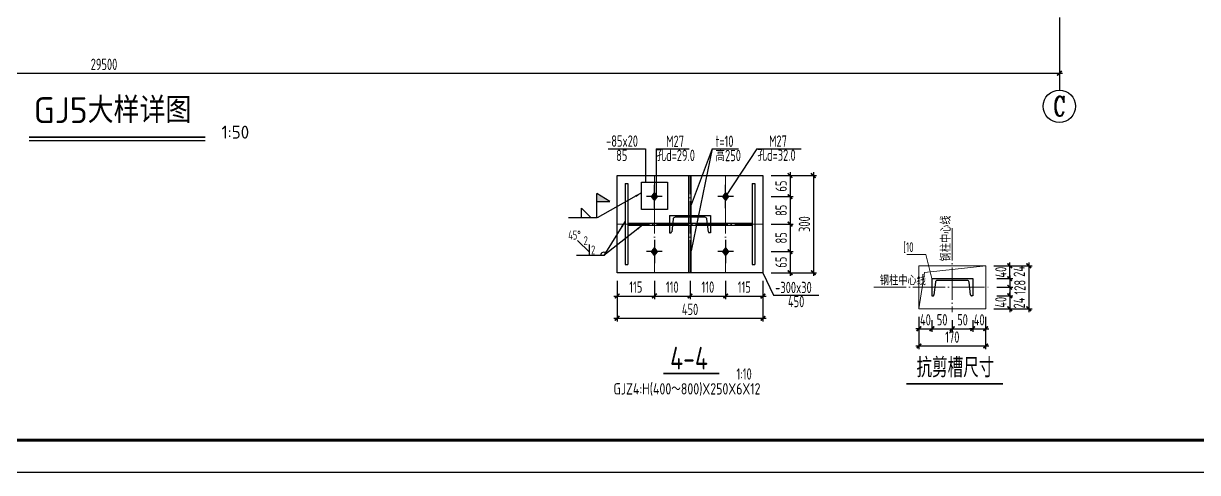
# Model space of a CAD drawing. Extents: x -3102990 to -851544, y -5293060 to -2540151.
# Drawn here: x -1004372 to -968121, y -2672902 to -2659040 of the extents above; entities that cross this region are included whole.
import ezdxf
from ezdxf.enums import TextEntityAlignment as Align

# ---------------------------------------------------------------- set-up
doc = ezdxf.new("R2010")
doc.units = 0
doc.header["$LTSCALE"] = 1000
doc.header["$PDMODE"] = 1
doc.linetypes.add('4', pattern=[5, 1.5, -1, 1.5, -1])
doc.linetypes.add('DOTE', pattern=[2.42, 2, -0.2, 0.02, -0.2])
doc.layers.get('0').update_dxf_attribs({"linetype": 'CONTINUOUS'})
doc.layers.get('Defpoints').update_dxf_attribs({"linetype": 'CONTINUOUS'})
for name, color, linetype in [('10', 7, 'CONTINUOUS'), ('AXIS', 253, 'DOTE'), ('COLU', 7, 'CONTINUOUS'), ('DIM', 3, 'CONTINUOUS'), ('NUM', 7, 'CONTINUOUS'), ('PUB_TITLE', 4, 'CONTINUOUS'), ('TEXT', 7, 'CONTINUOUS'), ('WELD', 7, 'CONTINUOUS'), ('钢板标注', 253, 'CONTINUOUS')]:
    doc.layers.add(name, color=color, linetype=linetype)
doc.layers.add('yichutu', color=7, linetype='CONTINUOUS', true_color=0xffffff, plot=False)
doc.styles.add('TSSD_Axis', font='Complex.shx', dxfattribs={"width": 0.7, "bigfont": 'hztxt.shx'})
doc.styles.add('TSSD_Dimension', font='tssdeng.shx', dxfattribs={"width": 0.7, "bigfont": 'Hztxt.shx'})
doc.styles.add('TSSD_Label', font='tssdeng.shx', dxfattribs={"width": 0.75, "bigfont": 'hztxt.shx'})
doc.styles.add('TSSD_Norm', font='Tssdeng.shx', dxfattribs={"width": 0.75, "bigfont": 'hztxt.shx'})
doc.styles.add('TSSD_Rein', font='Tssdeng.shx', dxfattribs={"width": 0.75, "bigfont": 'hztxt.shx'})
doc.dimstyles.new('TSSD_10_100', dxfattribs={"dimtxt": 350, "dimasz": 100, "dimexe": 100, "dimexo": 250, "dimgap": 100, "dimtad": 1, "dimdec": 0, "dimlfac": 0.1, "dimzin": 0, "dimdsep": 46, "dimtxsty": 'TSSD_Dimension', "dimblk": 'ARCHTICK', "dimcen": 0, "dimdle": 100, "dimclrt": 7, "dimadec": 0, "dimazin": 0, "dimtfac": 1, "dimtdec": 0, "dimtix": 1, "dimtmove": 2, "dimatfit": 3, "dimldrblk": 'ARCHTICK', "dimfxl": 1, "dimtolj": 1, "dimtzin": 0, "dimarcsym": 0})
doc.dimstyles.new('TSSD_50_100', dxfattribs={"dimtxt": 350, "dimasz": 100, "dimexe": 100, "dimexo": 250, "dimgap": 100, "dimtad": 1, "dimdec": 0, "dimlfac": 0.5, "dimzin": 0, "dimdsep": 46, "dimtxsty": 'TSSD_Dimension', "dimblk": 'ARCHTICK', "dimcen": 0, "dimdle": 100, "dimclrt": 7, "dimadec": 0, "dimazin": 0, "dimtfac": 1, "dimtdec": 0, "dimtix": 1, "dimtmove": 2, "dimatfit": 3, "dimfxl": 1, "dimtolj": 1, "dimtzin": 0, "dimarcsym": 0})
doc.dimstyles.new('TSSD_LEADER_STYLE_200.0', dxfattribs={"dimtxt": 700, "dimasz": 200, "dimexe": 200, "dimexo": 500, "dimgap": 0.09, "dimtad": 0, "dimtih": 1, "dimtoh": 1, "dimdec": 4, "dimzin": 0, "dimdsep": 46, "dimtxsty": 'Standard', "dimcen": 0.09, "dimdle": 200, "dimclrt": 7, "dimadec": 0, "dimazin": 0, "dimtfac": 1, "dimtdec": 4, "dimtofl": 0, "dimtmove": 0, "dimatfit": 3, "dimfxl": 1, "dimtolj": 1, "dimtzin": 0, "dimarcsym": 0})

# ---------------------------------------------------------------- blocks, each defined once
blk = doc.blocks.new('_ArchTick')
at = {"color": 0, "const_width": 0.5}
blk.add_lwpolyline([(-0.71, -0.71), (0.71, 0.71)], dxfattribs=at)
blk = doc.blocks.new('*D776')
at = {"layer": 'Defpoints', "color": 0, "ltscale": 1.5}
for p in [(-1031386, -2658606), (-972386, -2658606), (-972386, -2660576)]:
    blk.add_point(p, dxfattribs=at)
at = {"layer": 'DIM', "color": 0, "lineweight": -2, "ltscale": 1.5}
for p, q in [((-1031386, -2658856), (-1031386, -2660676)), ((-972386, -2658856), (-972386, -2660676)), ((-1031486, -2660576), (-972286, -2660576))]:
    blk.add_line(p, q, dxfattribs=at)
at = {"layer": 'DIM', "color": 0, "lineweight": -2, "ltscale": 1.5, "xscale": 100, "yscale": 100, "zscale": 100, "rotation": 180}
blk.add_blockref('_ArchTick', (-1031386, -2660576), dxfattribs=at)
at = {"layer": 'DIM', "color": 0, "lineweight": -2, "ltscale": 1.5, "xscale": 100, "yscale": 100, "zscale": 100}
blk.add_blockref('_ArchTick', (-972386, -2660576), dxfattribs=at)
at = {"layer": 'DIM', "color": 7, "ltscale": 1.5, "insert": (-1001886, -2660301), "char_height": 350, "attachment_point": 5, "style": 'TSSD_Dimension'}
blk.add_mtext('\\A1;29500', dxfattribs=at)
blk = doc.blocks.new('ts_axno')
at = {"color": 0, "linetype": 'ByBlock', "lineweight": -2}
blk.add_circle((0, 0), 0.5, dxfattribs=at)
at = {"color": 0, "linetype": 'ByBlock', "lineweight": -2, "style": 'TSSD_Axis', "width": 0.7}
blk.add_attdef('A', text='', height=0.6, dxfattribs=at).set_placement((0, 0), align=Align.MIDDLE_CENTER)
blk = doc.blocks.new('A$C5C7C78FF')
at = {"layer": '10', "color": 0}
blk.add_solid([(27, -141, -192), (-73, -11, -192), (127, -11, -192), (27, 119, -192)], dxfattribs=at)
at = {"layer": 'AXIS', "color": 0, "linetype": 'ByBlock'}
for p, q in [((27, -311, -192), (27, 289, -192)), ((227, -11, -192), (-173, -11, -192))]:
    blk.add_line(p, q, dxfattribs=at)
blk = doc.blocks.new('*D854')
at = {"layer": 'Defpoints', "color": 0}
for p in [(-986041, -2666734, -48), (-984891, -2666734, -48), (-984891, -2667453)]:
    blk.add_point(p, dxfattribs=at)
at = {"layer": 'DIM', "color": 0, "lineweight": -2}
for p, q in [((-986041, -2666984), (-986041, -2667553)), ((-984891, -2666984), (-984891, -2667553)), ((-986141, -2667453), (-984791, -2667453))]:
    blk.add_line(p, q, dxfattribs=at)
at = {"layer": 'DIM', "color": 0, "lineweight": -2, "xscale": 100, "yscale": 100, "zscale": 100, "rotation": 180}
blk.add_blockref('_ArchTick', (-986041, -2667453), dxfattribs=at)
at = {"layer": 'DIM', "color": 0, "lineweight": -2, "xscale": 100, "yscale": 100, "zscale": 100}
blk.add_blockref('_ArchTick', (-984891, -2667453), dxfattribs=at)
at = {"layer": 'DIM', "color": 7, "insert": (-985466, -2667178), "char_height": 350, "attachment_point": 5, "style": 'TSSD_Dimension'}
blk.add_mtext('\\A1;115', dxfattribs=at)
blk = doc.blocks.new('*D855')
at = {"layer": 'Defpoints', "color": 0}
for p in [(-984891, -2666734, -48), (-983791, -2666734, -48), (-983791, -2667453)]:
    blk.add_point(p, dxfattribs=at)
at = {"layer": 'DIM', "color": 0, "lineweight": -2}
for p, q in [((-984891, -2666984), (-984891, -2667553)), ((-983791, -2666984), (-983791, -2667553)), ((-984991, -2667453), (-983691, -2667453))]:
    blk.add_line(p, q, dxfattribs=at)
at = {"layer": 'DIM', "color": 0, "lineweight": -2, "xscale": 100, "yscale": 100, "zscale": 100, "rotation": 180}
blk.add_blockref('_ArchTick', (-984891, -2667453), dxfattribs=at)
at = {"layer": 'DIM', "color": 0, "lineweight": -2, "xscale": 100, "yscale": 100, "zscale": 100}
blk.add_blockref('_ArchTick', (-983791, -2667453), dxfattribs=at)
at = {"layer": 'DIM', "color": 7, "insert": (-984341, -2667178), "char_height": 350, "attachment_point": 5, "style": 'TSSD_Dimension'}
blk.add_mtext('\\A1;110', dxfattribs=at)
blk = doc.blocks.new('*D856')
at = {"layer": 'Defpoints', "color": 0}
for p in [(-983791, -2666734, -48), (-982691, -2666734, -48), (-982691, -2667453)]:
    blk.add_point(p, dxfattribs=at)
at = {"layer": 'DIM', "color": 0, "lineweight": -2}
for p, q in [((-983791, -2666984), (-983791, -2667553)), ((-982691, -2666984), (-982691, -2667553)), ((-983891, -2667453), (-982591, -2667453))]:
    blk.add_line(p, q, dxfattribs=at)
at = {"layer": 'DIM', "color": 0, "lineweight": -2, "xscale": 100, "yscale": 100, "zscale": 100, "rotation": 180}
blk.add_blockref('_ArchTick', (-983791, -2667453), dxfattribs=at)
at = {"layer": 'DIM', "color": 0, "lineweight": -2, "xscale": 100, "yscale": 100, "zscale": 100}
blk.add_blockref('_ArchTick', (-982691, -2667453), dxfattribs=at)
at = {"layer": 'DIM', "color": 7, "insert": (-983241, -2667178), "char_height": 350, "attachment_point": 5, "style": 'TSSD_Dimension'}
blk.add_mtext('\\A1;110', dxfattribs=at)
blk = doc.blocks.new('*D857')
at = {"layer": 'Defpoints', "color": 0}
for p in [(-982691, -2666734, -48), (-981541, -2666734, -48), (-981541, -2667453)]:
    blk.add_point(p, dxfattribs=at)
at = {"layer": 'DIM', "color": 0, "lineweight": -2}
for p, q in [((-982691, -2666984), (-982691, -2667553)), ((-981541, -2666984), (-981541, -2667553)), ((-982791, -2667453), (-981441, -2667453))]:
    blk.add_line(p, q, dxfattribs=at)
at = {"layer": 'DIM', "color": 0, "lineweight": -2, "xscale": 100, "yscale": 100, "zscale": 100, "rotation": 180}
blk.add_blockref('_ArchTick', (-982691, -2667453), dxfattribs=at)
at = {"layer": 'DIM', "color": 0, "lineweight": -2, "xscale": 100, "yscale": 100, "zscale": 100}
blk.add_blockref('_ArchTick', (-981541, -2667453), dxfattribs=at)
at = {"layer": 'DIM', "color": 7, "insert": (-982116, -2667178), "char_height": 350, "attachment_point": 5, "style": 'TSSD_Dimension'}
blk.add_mtext('\\A1;115', dxfattribs=at)
blk = doc.blocks.new('*D858')
at = {"layer": 'Defpoints', "color": 0}
for p in [(-986041, -2666734, -48), (-981541, -2666734, -48), (-981541, -2668141)]:
    blk.add_point(p, dxfattribs=at)
at = {"layer": 'DIM', "color": 0, "lineweight": -2}
for p, q in [((-986041, -2666984), (-986041, -2668241)), ((-981541, -2666984), (-981541, -2668241)), ((-986141, -2668141), (-981441, -2668141))]:
    blk.add_line(p, q, dxfattribs=at)
at = {"layer": 'DIM', "color": 0, "lineweight": -2, "xscale": 100, "yscale": 100, "zscale": 100, "rotation": 180}
blk.add_blockref('_ArchTick', (-986041, -2668141), dxfattribs=at)
at = {"layer": 'DIM', "color": 0, "lineweight": -2, "xscale": 100, "yscale": 100, "zscale": 100}
blk.add_blockref('_ArchTick', (-981541, -2668141), dxfattribs=at)
at = {"layer": 'DIM', "color": 7, "insert": (-983791, -2667866), "char_height": 350, "attachment_point": 5, "style": 'TSSD_Dimension'}
blk.add_mtext('\\A1;450', dxfattribs=at)
blk = doc.blocks.new('_WELD008')
at = {"color": 0, "linetype": 'ByBlock'}
for p, q in [((0, 0.3), (1.06, 1.36)), ((0, 0), (0, 1))]:
    blk.add_line(p, q, dxfattribs=at)
for tag, p in [('C', (1.29, 1.42)), ('B', (0.29, 0.86)), ('A', (-0.3, -0.01))]:
    blk.add_attdef(tag, text='', height=0.8, dxfattribs=at).set_placement(p, align=Align.CENTER)
blk = doc.blocks.new('_WELD001')
at = {"linetype": 'ByBlock'}
h = blk.add_hatch(color=0, dxfattribs=at)
h.paths.add_polyline_path([(0.8, 1), (0, 1.5), (0, 1)])
edge = h.paths.add_edge_path()
edge.add_line((0, 0), (0, 1.5))
at = {"color": 0, "linetype": 'ByBlock'}
for p, q in [((0, 0), (0, 1.5)), ((0.8, 1), (0, 1.5)), ((0, 1), (0.8, 1))]:
    blk.add_line(p, q, dxfattribs=at)
blk = doc.blocks.new('_WELD004')
at = {"color": 0, "linetype": 'ByBlock'}
for p, q in [((0, 1), (1, 0)), ((0, 0), (0, 1))]:
    blk.add_line(p, q, dxfattribs=at)
blk = doc.blocks.new('*D859')
at = {"layer": 'Defpoints', "color": 0, "ltscale": 1.5}
for p in [(-981541, -2663734), (-981541, -2664384), (-980703, -2664384)]:
    blk.add_point(p, dxfattribs=at)
at = {"layer": 'DIM', "color": 0, "lineweight": -2, "ltscale": 1.5}
for p, q in [((-980703, -2663634), (-980703, -2664484)), ((-981291, -2663734), (-980603, -2663734)), ((-981291, -2664384), (-980603, -2664384))]:
    blk.add_line(p, q, dxfattribs=at)
at = {"layer": 'DIM', "color": 0, "lineweight": -2, "ltscale": 1.5, "xscale": 100, "yscale": 100, "zscale": 100}
for p, rotation in [((-980703, -2663734), 90), ((-980703, -2664384), 270)]:
    blk.add_blockref('_ArchTick', p, dxfattribs=dict(at, rotation=rotation))
at = {"layer": 'DIM', "color": 7, "lineweight": 5, "ltscale": 1.5, "insert": (-980978, -2664059), "char_height": 350, "attachment_point": 5, "rotation": 90, "style": 'TSSD_Dimension'}
blk.add_mtext('\\A1;65', dxfattribs=at)
blk = doc.blocks.new('*D860')
at = {"layer": 'Defpoints', "color": 0, "ltscale": 1.5}
for p in [(-981541, -2664384), (-981541, -2665234), (-980703, -2665234)]:
    blk.add_point(p, dxfattribs=at)
at = {"layer": 'DIM', "color": 0, "lineweight": -2, "ltscale": 1.5}
for p, q in [((-981291, -2664384), (-980603, -2664384)), ((-980703, -2664284), (-980703, -2665334)), ((-981291, -2665234), (-980603, -2665234))]:
    blk.add_line(p, q, dxfattribs=at)
at = {"layer": 'DIM', "color": 0, "lineweight": -2, "ltscale": 1.5, "xscale": 100, "yscale": 100, "zscale": 100}
for p, rotation in [((-980703, -2664384), 90), ((-980703, -2665234), 270)]:
    blk.add_blockref('_ArchTick', p, dxfattribs=dict(at, rotation=rotation))
at = {"layer": 'DIM', "color": 7, "lineweight": 5, "ltscale": 1.5, "insert": (-980978, -2664809), "char_height": 350, "attachment_point": 5, "rotation": 90, "style": 'TSSD_Dimension'}
blk.add_mtext('\\A1;85', dxfattribs=at)
blk = doc.blocks.new('*D861')
at = {"layer": 'Defpoints', "color": 0, "ltscale": 1.5}
for p in [(-981541, -2665234), (-981541, -2666084), (-980703, -2666084)]:
    blk.add_point(p, dxfattribs=at)
at = {"layer": 'DIM', "color": 0, "lineweight": -2, "ltscale": 1.5}
for p, q in [((-980703, -2665134), (-980703, -2666184)), ((-981291, -2665234), (-980603, -2665234)), ((-981291, -2666084), (-980603, -2666084))]:
    blk.add_line(p, q, dxfattribs=at)
at = {"layer": 'DIM', "color": 0, "lineweight": -2, "ltscale": 1.5, "xscale": 100, "yscale": 100, "zscale": 100}
for p, rotation in [((-980703, -2665234), 90), ((-980703, -2666084), 270)]:
    blk.add_blockref('_ArchTick', p, dxfattribs=dict(at, rotation=rotation))
at = {"layer": 'DIM', "color": 7, "lineweight": 5, "ltscale": 1.5, "insert": (-980978, -2665659), "char_height": 350, "attachment_point": 5, "rotation": 90, "style": 'TSSD_Dimension'}
blk.add_mtext('\\A1;85', dxfattribs=at)
blk = doc.blocks.new('*D862')
at = {"layer": 'Defpoints', "color": 0, "ltscale": 1.5}
for p in [(-981541, -2666084), (-981541, -2666734), (-980703, -2666734)]:
    blk.add_point(p, dxfattribs=at)
at = {"layer": 'DIM', "color": 0, "lineweight": -2, "ltscale": 1.5}
for p, q in [((-981291, -2666084), (-980603, -2666084)), ((-980703, -2665984), (-980703, -2666834)), ((-981291, -2666734), (-980603, -2666734))]:
    blk.add_line(p, q, dxfattribs=at)
at = {"layer": 'DIM', "color": 0, "lineweight": -2, "ltscale": 1.5, "xscale": 100, "yscale": 100, "zscale": 100}
for p, rotation in [((-980703, -2666084), 90), ((-980703, -2666734), 270)]:
    blk.add_blockref('_ArchTick', p, dxfattribs=dict(at, rotation=rotation))
at = {"layer": 'DIM', "color": 7, "lineweight": 5, "ltscale": 1.5, "insert": (-980978, -2666409), "char_height": 350, "attachment_point": 5, "rotation": 90, "style": 'TSSD_Dimension'}
blk.add_mtext('\\A1;65', dxfattribs=at)
blk = doc.blocks.new('*D863')
at = {"layer": 'Defpoints', "color": 0, "ltscale": 1.5}
for p in [(-981541, -2663734), (-981541, -2666734), (-979984, -2666734)]:
    blk.add_point(p, dxfattribs=at)
at = {"layer": 'DIM', "color": 0, "lineweight": -2, "ltscale": 1.5}
for p, q in [((-979984, -2663634), (-979984, -2666834)), ((-981291, -2663734), (-979884, -2663734)), ((-981291, -2666734), (-979884, -2666734))]:
    blk.add_line(p, q, dxfattribs=at)
at = {"layer": 'DIM', "color": 0, "lineweight": -2, "ltscale": 1.5, "xscale": 100, "yscale": 100, "zscale": 100}
for p, rotation in [((-979984, -2663734), 90), ((-979984, -2666734), 270)]:
    blk.add_blockref('_ArchTick', p, dxfattribs=dict(at, rotation=rotation))
at = {"layer": 'DIM', "color": 7, "lineweight": 5, "ltscale": 1.5, "insert": (-980259, -2665234), "char_height": 350, "attachment_point": 5, "rotation": 90, "style": 'TSSD_Dimension'}
blk.add_mtext('\\A1;300', dxfattribs=at)
blk = doc.blocks.new('A$C77486477')
at = {"layer": '钢板标注', "color": 1, "linetype": '4'}
for p, q in [((-544, 23, 1102), (-544, -242, 1102)), ((-544, 23, 1102), (86, 23, 1102)), ((86, 23, 1102), (86, -242, 1102)), ((-490, -32, 1102), (-512, -228, 1102)), ((2, -4, 1102), (-460, -4, 1102)), ((54, -228, 1102), (32, -32, 1102)), ((-544, -242, 1102), (-524, -242, 1102)), ((86, -242, 1102), (67, -242, 1102))]:
    blk.add_line(p, q, dxfattribs=at)
at = {"layer": '钢板标注'}
for centre, radius, start, end in [((-458, -37, 1102), 32.6, 93.4084, 170.881), ((0, -37, 1102), 32.6, 9.119, 86.5916), ((-524, -230, 1102), 11.8, 266.2349, 9.4759), ((66, -230, 1102), 11.8, 170.5243, 273.765)]:
    blk.add_arc(centre, radius, start, end, dxfattribs=at)
blk = doc.blocks.new('*D3041')
at = {"layer": 'Defpoints', "color": 0}
for p in [(-974565, -2666917), (-974565, -2667182), (-973920, -2667182)]:
    blk.add_point(p, dxfattribs=at)
at = {"layer": 'DIM', "color": 0, "lineweight": -2}
for p, q in [((-974315, -2666917), (-973820, -2666917)), ((-973920, -2666817), (-973920, -2667282)), ((-974315, -2667182), (-973820, -2667182))]:
    blk.add_line(p, q, dxfattribs=at)
at = {"layer": 'DIM', "color": 0, "lineweight": -2, "xscale": 100, "yscale": 100, "zscale": 100}
for p, rotation in [((-973920, -2666917), 90), ((-973920, -2667182), 270)]:
    blk.add_blockref('_ArchTick', p, dxfattribs=dict(at, rotation=rotation))
at = {"layer": 'DIM', "color": 7, "lineweight": 5, "insert": (-973628, -2666694), "char_height": 350, "attachment_point": 5, "rotation": 90, "style": 'TSSD_Dimension'}
blk.add_mtext('\\A1;24', dxfattribs=at)
blk = doc.blocks.new('*D3042')
at = {"layer": 'Defpoints', "color": 0}
for p in [(-974565, -2667182), (-974565, -2667447), (-973920, -2667447)]:
    blk.add_point(p, dxfattribs=at)
at = {"layer": 'DIM', "color": 0, "lineweight": -2}
for p, q in [((-974315, -2667182), (-973820, -2667182)), ((-973920, -2667082), (-973920, -2667547)), ((-974315, -2667447), (-973820, -2667447))]:
    blk.add_line(p, q, dxfattribs=at)
at = {"layer": 'DIM', "color": 0, "lineweight": -2, "xscale": 100, "yscale": 100, "zscale": 100}
for p, rotation in [((-973920, -2667182), 90), ((-973920, -2667447), 270)]:
    blk.add_blockref('_ArchTick', p, dxfattribs=dict(at, rotation=rotation))
at = {"layer": 'DIM', "color": 7, "lineweight": 5, "insert": (-973628, -2667670), "char_height": 350, "attachment_point": 5, "rotation": 90, "style": 'TSSD_Dimension'}
blk.add_mtext('\\A1;24', dxfattribs=at)
blk = doc.blocks.new('*D3043')
at = {"layer": 'Defpoints', "color": 0}
for p in [(-974663, -2666517, -384), (-973920, -2666517), (-974561, -2666917)]:
    blk.add_point(p, dxfattribs=at)
at = {"layer": 'DIM', "color": 0, "lineweight": -2}
for p, q in [((-974413, -2666517), (-973820, -2666517)), ((-973920, -2666517), (-973920, -2666417)), ((-973920, -2666917), (-973920, -2666517)), ((-974311, -2666917), (-973820, -2666917)), ((-973920, -2666917), (-973920, -2667017))]:
    blk.add_line(p, q, dxfattribs=at)
at = {"layer": 'DIM', "color": 0, "lineweight": -2, "xscale": 100, "yscale": 100, "zscale": 100}
for p, rotation in [((-973920, -2666517), 270), ((-973920, -2666917), 90)]:
    blk.add_blockref('_ArchTick', p, dxfattribs=dict(at, rotation=rotation))
at = {"layer": 'DIM', "color": 7, "lineweight": 5, "insert": (-974195, -2666717), "char_height": 350, "attachment_point": 5, "rotation": 90, "style": 'TSSD_Dimension'}
blk.add_mtext('\\A1;40', dxfattribs=at)
blk = doc.blocks.new('*D3044')
at = {"layer": 'Defpoints', "color": 0}
for p in [(-974561, -2667447), (-974663, -2667847, -384), (-973920, -2667847)]:
    blk.add_point(p, dxfattribs=at)
at = {"layer": 'DIM', "color": 0, "lineweight": -2}
for p, q in [((-974311, -2667447), (-973820, -2667447)), ((-973920, -2667447), (-973920, -2667347)), ((-973920, -2667447), (-973920, -2667847)), ((-974413, -2667847), (-973820, -2667847)), ((-973920, -2667847), (-973920, -2667947))]:
    blk.add_line(p, q, dxfattribs=at)
at = {"layer": 'DIM', "color": 0, "lineweight": -2, "xscale": 100, "yscale": 100, "zscale": 100}
for p, rotation in [((-973920, -2667447), 270), ((-973920, -2667847), 90)]:
    blk.add_blockref('_ArchTick', p, dxfattribs=dict(at, rotation=rotation))
at = {"layer": 'DIM', "color": 7, "lineweight": 5, "insert": (-974195, -2667647), "char_height": 350, "attachment_point": 5, "rotation": 90, "style": 'TSSD_Dimension'}
blk.add_mtext('\\A1;40', dxfattribs=at)
blk = doc.blocks.new('*D3045')
at = {"layer": 'Defpoints', "color": 0}
for p in [(-976723, -2667847, -192), (-976323, -2667947), (-976323, -2668463)]:
    blk.add_point(p, dxfattribs=at)
at = {"layer": 'DIM', "color": 0, "lineweight": -2}
for p, q in [((-976723, -2668097), (-976723, -2668563)), ((-976323, -2668197), (-976323, -2668563)), ((-976723, -2668463), (-976823, -2668463)), ((-976723, -2668463), (-976323, -2668463)), ((-976323, -2668463), (-976223, -2668463))]:
    blk.add_line(p, q, dxfattribs=at)
at = {"layer": 'DIM', "color": 0, "lineweight": -2, "xscale": 100, "yscale": 100, "zscale": 100}
blk.add_blockref('_ArchTick', (-976723, -2668463), dxfattribs=at)
at = {"layer": 'DIM', "color": 0, "lineweight": -2, "xscale": 100, "yscale": 100, "zscale": 100, "rotation": 180}
blk.add_blockref('_ArchTick', (-976323, -2668463), dxfattribs=at)
at = {"layer": 'DIM', "color": 7, "lineweight": 5, "insert": (-976523, -2668188), "char_height": 350, "attachment_point": 5, "style": 'TSSD_Dimension'}
blk.add_mtext('\\A1;40', dxfattribs=at)
blk = doc.blocks.new('*D3046')
at = {"layer": 'Defpoints', "color": 0}
for p in [(-976323, -2667947), (-975693, -2667947), (-975693, -2668463)]:
    blk.add_point(p, dxfattribs=at)
at = {"layer": 'DIM', "color": 0, "lineweight": -2}
for p, q in [((-976323, -2668197), (-976323, -2668563)), ((-975693, -2668197), (-975693, -2668563)), ((-976423, -2668463), (-975593, -2668463))]:
    blk.add_line(p, q, dxfattribs=at)
at = {"layer": 'DIM', "color": 0, "lineweight": -2, "xscale": 100, "yscale": 100, "zscale": 100, "rotation": 180}
blk.add_blockref('_ArchTick', (-976323, -2668463), dxfattribs=at)
at = {"layer": 'DIM', "color": 0, "lineweight": -2, "xscale": 100, "yscale": 100, "zscale": 100}
blk.add_blockref('_ArchTick', (-975693, -2668463), dxfattribs=at)
at = {"layer": 'DIM', "color": 7, "lineweight": 5, "insert": (-976008, -2668188), "char_height": 350, "attachment_point": 5, "style": 'TSSD_Dimension'}
blk.add_mtext('\\A1;50', dxfattribs=at)
blk = doc.blocks.new('*D3047')
at = {"layer": 'Defpoints', "color": 0}
for p in [(-975693, -2667947), (-975063, -2667947), (-975063, -2668463)]:
    blk.add_point(p, dxfattribs=at)
at = {"layer": 'DIM', "color": 0, "lineweight": -2}
for p, q in [((-975693, -2668197), (-975693, -2668563)), ((-975063, -2668197), (-975063, -2668563)), ((-975793, -2668463), (-974963, -2668463))]:
    blk.add_line(p, q, dxfattribs=at)
at = {"layer": 'DIM', "color": 0, "lineweight": -2, "xscale": 100, "yscale": 100, "zscale": 100, "rotation": 180}
blk.add_blockref('_ArchTick', (-975693, -2668463), dxfattribs=at)
at = {"layer": 'DIM', "color": 0, "lineweight": -2, "xscale": 100, "yscale": 100, "zscale": 100}
blk.add_blockref('_ArchTick', (-975063, -2668463), dxfattribs=at)
at = {"layer": 'DIM', "color": 7, "lineweight": 5, "insert": (-975378, -2668188), "char_height": 350, "attachment_point": 5, "style": 'TSSD_Dimension'}
blk.add_mtext('\\A1;50', dxfattribs=at)
blk = doc.blocks.new('*D3048')
at = {"layer": 'Defpoints', "color": 0}
for p in [(-975063, -2667947), (-974663, -2667847, -192), (-974663, -2668463)]:
    blk.add_point(p, dxfattribs=at)
at = {"layer": 'DIM', "color": 0, "lineweight": -2}
for p, q in [((-975063, -2668197), (-975063, -2668563)), ((-974663, -2668097), (-974663, -2668563)), ((-975063, -2668463), (-975163, -2668463)), ((-975063, -2668463), (-974663, -2668463)), ((-974663, -2668463), (-974563, -2668463))]:
    blk.add_line(p, q, dxfattribs=at)
at = {"layer": 'DIM', "color": 0, "lineweight": -2, "xscale": 100, "yscale": 100, "zscale": 100}
blk.add_blockref('_ArchTick', (-975063, -2668463), dxfattribs=at)
at = {"layer": 'DIM', "color": 0, "lineweight": -2, "xscale": 100, "yscale": 100, "zscale": 100, "rotation": 180}
blk.add_blockref('_ArchTick', (-974663, -2668463), dxfattribs=at)
at = {"layer": 'DIM', "color": 7, "lineweight": 5, "insert": (-974863, -2668188), "char_height": 350, "attachment_point": 5, "style": 'TSSD_Dimension'}
blk.add_mtext('\\A1;40', dxfattribs=at)
blk = doc.blocks.new('*D3049')
at = {"layer": 'Defpoints', "color": 0}
for p in [(-976723, -2667847, -192), (-974663, -2667847, -192), (-974663, -2668996)]:
    blk.add_point(p, dxfattribs=at)
at = {"layer": 'DIM', "color": 0, "lineweight": -2}
for p, q in [((-976723, -2668097), (-976723, -2669096)), ((-974663, -2668097), (-974663, -2669096)), ((-976823, -2668996), (-974563, -2668996))]:
    blk.add_line(p, q, dxfattribs=at)
at = {"layer": 'DIM', "color": 0, "lineweight": -2, "xscale": 100, "yscale": 100, "zscale": 100, "rotation": 180}
blk.add_blockref('_ArchTick', (-976723, -2668996), dxfattribs=at)
at = {"layer": 'DIM', "color": 0, "lineweight": -2, "xscale": 100, "yscale": 100, "zscale": 100}
blk.add_blockref('_ArchTick', (-974663, -2668996), dxfattribs=at)
at = {"layer": 'DIM', "color": 7, "lineweight": 5, "insert": (-975693, -2668721), "char_height": 350, "attachment_point": 5, "style": 'TSSD_Dimension'}
blk.add_mtext('\\A1;170', dxfattribs=at)
blk = doc.blocks.new('*D3050')
at = {"layer": 'Defpoints', "color": 0}
for p in [(-974663, -2666517, -192), (-974663, -2667847, -192), (-973332, -2667847)]:
    blk.add_point(p, dxfattribs=at)
at = {"layer": 'DIM', "color": 0, "lineweight": -2}
for p, q in [((-974413, -2666517), (-973232, -2666517)), ((-973332, -2666417), (-973332, -2667947)), ((-974413, -2667847), (-973232, -2667847))]:
    blk.add_line(p, q, dxfattribs=at)
at = {"layer": 'DIM', "color": 0, "lineweight": -2, "xscale": 100, "yscale": 100, "zscale": 100}
for p, rotation in [((-973332, -2666517), 90), ((-973332, -2667847), 270)]:
    blk.add_blockref('_ArchTick', p, dxfattribs=dict(at, rotation=rotation))
at = {"layer": 'DIM', "color": 7, "lineweight": 5, "insert": (-973607, -2667182), "char_height": 350, "attachment_point": 5, "rotation": 90, "style": 'TSSD_Dimension'}
blk.add_mtext('\\A1;128', dxfattribs=at)
blk = doc.blocks.new('A$C18BE6784')
at = {"layer": 'PUB_TITLE'}
blk.add_lwpolyline([(0, 0), (0, 42000), (89100, 42000), (89100, 0)], close=True, dxfattribs=at)
at = {"layer": 'PUB_TITLE', "const_width": 100}
blk.add_lwpolyline([(88100, 1000), (88100, 41000), (713, 41000), (713, 1000), (88100, 1000)], dxfattribs=at)
blk = doc.blocks.new('yct-891-420-89100-42000-100-2004.0')
at = {"layer": 'yichutu', "color": 7, "true_color": 0xffffff}
blk.add_lwpolyline([(0, 0), (0, 42000), (89100, 42000), (89100, 0)], close=True, dxfattribs=at)

msp = doc.modelspace()

# ---------------------------------------------------------------- linework, layer by layer
at = {"layer": 'AXIS', "linetype": 'DOTE', "lineweight": 5, "ltscale": 0.5}
for p, q in [((-984891.42, -2666733.62, -48), (-984891.42, -2663733.62, -48)), ((-983791.42, -2666733.62, -48), (-983791.42, -2663733.62, -48)), ((-982691.42, -2666733.62, -48), (-982691.42, -2663733.62, -48)), ((-986041.42, -2665233.62, -48), (-981541.42, -2665233.62, -48)), ((-975692.51, -2665359.27, -192), (-975692.51, -2667946.99, -192)), ((-978119.26, -2667181.99, -192), (-974562.5, -2667181.99, -192))]:
    msp.add_line(p, q, dxfattribs=at)
at = {"layer": 'COLU'}
for p, q in [((-986041.42, -2663733.62, -48), (-981541.42, -2663733.62, -48)), ((-986041.42, -2666733.62, -48), (-986041.42, -2663733.62, -48)), ((-985791.42, -2663983.62, -48), (-985791.42, -2666483.62, -48)), ((-985791.42, -2663983.62, -48), (-985711.42, -2663983.62, -48)), ((-985711.42, -2663983.62, -48), (-985711.42, -2666483.62, -48)), ((-983831.42, -2665203.62, -48), (-983831.42, -2663733.62, -48)), ((-983751.42, -2665203.62, -48), (-983751.42, -2663733.62, -48)), ((-981871.42, -2663983.62, -48), (-981871.42, -2666483.62, -48)), ((-981871.42, -2663983.62, -48), (-981791.42, -2663983.62, -48)), ((-981791.42, -2663983.62, -48), (-981791.42, -2666483.62, -48)), ((-981541.42, -2663733.62, -48), (-981541.42, -2666733.62, -48)), ((-985711.42, -2665203.62, -48), (-981871.42, -2665203.62, -48)), ((-985711.42, -2665263.62, -48), (-981871.42, -2665263.62, -48)), ((-983831.42, -2666733.62, -48), (-983831.42, -2665263.62, -48)), ((-983751.42, -2666733.62, -48), (-983751.42, -2665263.62, -48)), ((-985791.42, -2666483.62, -48), (-985711.42, -2666483.62, -48)), ((-981871.42, -2666483.62, -48), (-981791.42, -2666483.62, -48)), ((-981541.42, -2666733.62, -48), (-986041.42, -2666733.62, -48))]:
    msp.add_line(p, q, dxfattribs=at)
at = {"layer": 'COLU', "lineweight": 5}
for p, q in [((-977101.48, -2666175.57, 192), (-976505.99, -2666175.57, 192)), ((-976505.99, -2666175.57, 192), (-976322.51, -2666916.99, -192)), ((-976550.82, -2666731), (-974662.5, -2666516.99, -192)), ((-976722.51, -2667846.99, -192), (-976550.82, -2666731))]:
    msp.add_line(p, q, dxfattribs=at)
at = {"layer": 'COLU', "elevation": -48}
msp.add_lwpolyline([(-985291.42, -2663933.62), (-984491.42, -2663933.62), (-984491.42, -2664783.62), (-985291.42, -2664783.62)], close=True, dxfattribs=at)
at = {"layer": 'COLU', "lineweight": 5, "elevation": -192}
msp.add_lwpolyline([(-976722.51, -2666516.99), (-974662.5, -2666516.99), (-974662.5, -2667846.99), (-976722.51, -2667846.99)], close=True, dxfattribs=at)
at = {"layer": 'NUM', "ltscale": 1.5}
msp.add_line((-972386.41, -2660576.49), (-972386.41, -2661095.7), dxfattribs=at)
at = {"layer": 'NUM', "color": 0, "linetype": 'ByBlock', "const_width": 50}
msp.add_lwpolyline([(-1004199.93, -2662547.3), (-998758.27, -2662547.3)], dxfattribs=at)
at = {"layer": 'NUM', "color": 0, "linetype": 'ByBlock'}
msp.add_lwpolyline([(-1004199.93, -2662647.3), (-998758.27, -2662647.3)], dxfattribs=at)
at = {"layer": 'NUM', "const_width": 50}
for points in [[(-984611.64, -2669847.57), (-982889.72, -2669847.57)], [(-974129.74, -2670163.61), (-977116.98, -2670163.61)]]:
    msp.add_lwpolyline(points, dxfattribs=at)
at = {"layer": 'TEXT'}
for p, q in [((-986323.31, -2662914.65, -48), (-985165.07, -2662914.65, -48)), ((-985165.07, -2662914.65, -48), (-985165.07, -2663933.62, -48)), ((-984841.67, -2662914.65, -48), (-983818.93, -2662914.65, -48)), ((-984841.67, -2662914.65, -48), (-984841.67, -2664383.62)), ((-983112.05, -2662914.65, -48), (-983751.42, -2664633.62, -48)), ((-983112.05, -2662914.65, -48), (-982290.3, -2662914.65, -48)), ((-981725, -2662909.2, -48), (-982691.42, -2664383.62, -48)), ((-981725, -2662909.2, -48), (-980358.86, -2662909.2, -48)), ((-981541.42, -2666733.62, -48), (-981212.17, -2667427.69, -48)), ((-981212.17, -2667427.69, -48), (-979815.73, -2667427.69, -48))]:
    msp.add_line(p, q, dxfattribs=at)
at = {"layer": 'TEXT', "linetype": 'ByBlock'}
msp.add_line((-983112.05, -2662914.65, -48), (-983751.42, -2666053.62, -48), dxfattribs=at)
at = {"layer": 'WELD'}
for p, q in [((-986664.62, -2665040.29, -48), (-987547.09, -2665040.29, -48)), ((-986455.34, -2666204.57, -48), (-987297.63, -2666204.57, -48))]:
    msp.add_line(p, q, dxfattribs=at)
msp.add_arc((-986455.34, -2666204.57, -48), 100, 32.296385, 180, dxfattribs=at)

# ---------------------------------------------------------------- block references
at = {"ltscale": 1.5}
msp.add_blockref('A$C18BE6784', (-1037177.98, -2672902.4), dxfattribs=at)
at = {"layer": 'COLU', "linetype": 'ByBlock', "xscale": 1.199999999953434, "yscale": 1.200000000186265, "zscale": 1.200000000000045}
for p in [(-984924.09, -2664370.19, 230.4), (-982724.09, -2664370.19, 230.4)]:
    msp.add_blockref('A$C5C7C78FF', p, dxfattribs=at)
at = {"layer": 'COLU', "lineweight": 5, "xscale": 2, "yscale": 2, "zscale": 2}
for p in [(-983333.67, -2665015.21, -2252), (-975234.76, -2666963.58, -2396)]:
    msp.add_blockref('A$C77486477', p, dxfattribs=at)
at = {"layer": 'COLU', "linetype": 'ByBlock', "xscale": -1.199999999953434, "yscale": 1.200000000186265, "zscale": 1.200000000000045, "rotation": 180}
for p in [(-984924.09, -2666097.05, 182.4), (-982724.09, -2666097.05, 182.4)]:
    msp.add_blockref('A$C5C7C78FF', p, dxfattribs=at)
at = {"layer": 'NUM'}
ref = msp.add_blockref('ts_axno', (-972386.41, -2661595.7), dxfattribs=dict(at, xscale=1000, yscale=1000, zscale=1000))
ref.add_attrib('1', 'C', dxfattribs={"height": 600, "style": 'TSSD_Axis', "width": 0.7}).set_placement((-972386.41, -2661595.7), align=Align.MIDDLE_CENTER)
at = {"layer": 'TEXT', "lineweight": 9}
ref = msp.add_blockref('_WELD008', (-986897.63, -2666204.57, -48), dxfattribs=dict(at, xscale=-345, yscale=345, zscale=345))
ref.add_attrib('2', '2', dxfattribs={"layer": 'WELD', "height": 276, "style": 'TSSD_Label', "width": 0.7}).set_placement((-987012.63, -2665744.57, -48), align=Align.MIDDLE_CENTER)
ref.add_attrib('2', '2', dxfattribs={"layer": 'WELD', "height": 276, "style": 'TSSD_Label', "width": 0.7}).set_placement((-986782.63, -2666032.07, -48), align=Align.MIDDLE_CENTER)
ref.add_attrib('45%%d', '45%%d', dxfattribs={"layer": 'WELD', "height": 276, "style": 'TSSD_Label', "width": 0.7}).set_placement((-987357.63, -2665572.07, -48), align=Align.MIDDLE_CENTER)
at = {"layer": 'WELD'}
for name, p, xscale, yscale, zscale in [('_WELD001', (-986664.62, -2665040.29, -48), 500, 500, 500), ('_WELD004', (-987147.09, -2665040.29, -48), 300, 300, 300)]:
    msp.add_blockref(name, p, dxfattribs=dict(at, xscale=xscale, yscale=yscale, zscale=zscale))
at = {"layer": 'yichutu'}
msp.add_blockref('yct-891-420-89100-42000-100-2004.0', (-1037177.99, -2672902.4), dxfattribs=at)

# ---------------------------------------------------------------- texts
at = {"layer": 'TEXT', "color": 0, "lineweight": 5, "style": 'TSSD_Norm'}
for s, height, p in [('GJ5大样详图', 800, (-1004055.04, -2662355.18)), ('1:50', 400, (-998258.27, -2662715.21))]:
    msp.add_text(s, height=height, dxfattribs=at).set_placement(p, align=Align.BOTTOM_LEFT)
at = {"layer": 'TEXT', "lineweight": 9}
for s, height, style, width, p in [('-85x20', 350, 'TSSD_Rein', 0.7, (-986382.33, -2662844.38, -48)), ('M27', 350, 'TSSD_Rein', 0.7, (-984527.94, -2662851.19, -48)), ('t=10', 350, 'TSSD_Rein', 0.7, (-983003.42, -2662851.19, -48)), ('M27', 350, 'TSSD_Rein', 0.7, (-981350.58, -2662845.74, -48)), ('85', 350, 'TSSD_Rein', 0.7, (-986073.87, -2663286.14, -48)), ('孔d=29.0', 350, 'TSSD_Rein', 0.7, (-984824.71, -2663286.14, -48)), ('高250', 350, 'TSSD_Rein', 0.7, (-983003.42, -2663291.5, -48)), ('孔d=32.0', 350, 'TSSD_Rein', 0.7, (-981708.04, -2663280.69, -48)), ('-300x30', 350, 'TSSD_Rein', 0.7, (-981160.99, -2667364.23, -48)), ('450', 350, 'TSSD_Rein', 0.7, (-980767.61, -2667799.18, -48)), ('4-4', 700, 'TSSD_Label', 0.8, (-984405.44, -2669721.93))]:
    msp.add_text(s, height=height, dxfattribs=dict(at, style=style, width=width)).set_placement(p)
at = {"layer": 'TEXT', "lineweight": 5, "style": 'TSSD_Rein', "width": 0.7}
msp.add_text('钢柱中心线', height=300, rotation=90, dxfattribs=at).set_placement((-975742.85, -2666383.67, 48))
for s, p in [('[10', (-977203.51, -2666094.43, 192)), ('钢柱中心线', (-977927.85, -2667121.17, 48))]:
    msp.add_text(s, height=300, dxfattribs=at).set_placement(p)
at = {"layer": 'TEXT', "lineweight": 5, "style": 'TSSD_Rein', "width": 0.8}
msp.add_text('抗剪槽尺寸', height=600, dxfattribs=at).set_placement((-975596.67, -2669963.61), align=Align.CENTER)
at = {"layer": 'TEXT', "style": 'TSSD_Rein', "width": 0.7}
msp.add_text('1:10', height=350, dxfattribs=at).set_placement((-982356.21, -2670034.74))
at = {"layer": 'TEXT', "color": 6, "style": 'TSSD_Norm', "width": 0.8}
msp.add_text('GJZ4:H(400～800)X250X6X12', height=350, dxfattribs=at).set_placement((-986154.38, -2670494.97, 528))

# ---------------------------------------------------------------- dimensions: what is measured, and where the dimension line sits
at = {"layer": 'DIM', "ltscale": 1.5}
dim = msp.add_linear_dim(base=(-972386.41, -2660576.49), p1=(-1031386.41, -2658605.71), p2=(-972386.41, -2658605.71), dimstyle='TSSD_50_100', dxfattribs=at)
dim.commit()
dim.dimension.update_dxf_attribs({"geometry": '*D776', "text_midpoint": (-1001886.41, -2660301.49)})
at = {"layer": 'DIM', "lineweight": 5, "ltscale": 1.5}
for base, p1, p2, picture, middle in [((-980702.53, -2664383.62), (-981541.42, -2663733.62), (-981541.42, -2664383.62), '*D859', (-980977.53, -2664058.62)), ((-979984.16, -2666733.62), (-981541.42, -2663733.62), (-981541.42, -2666733.62), '*D863', (-980259.16, -2665233.62)), ((-980702.53, -2665233.62), (-981541.42, -2664383.62), (-981541.42, -2665233.62), '*D860', (-980977.53, -2664808.62)), ((-980702.53, -2666083.62), (-981541.42, -2665233.62), (-981541.42, -2666083.62), '*D861', (-980977.53, -2665658.62)), ((-980702.53, -2666733.62), (-981541.42, -2666083.62), (-981541.42, -2666733.62), '*D862', (-980977.53, -2666408.62))]:
    dim = msp.add_linear_dim(base=base, p1=p1, p2=p2, angle=90, dimstyle='TSSD_10_100', dxfattribs=at)
    dim.commit()
    dim.dimension.update_dxf_attribs({"geometry": picture, "text_midpoint": middle})
at = {"layer": 'DIM', "lineweight": 5}
for base, p1, p2, angle, picture, middle in [((-973919.58, -2666516.99, 192), (-974560.83, -2666916.99, 192), (-974662.5, -2666516.99, -192), 90, '*D3043', (-974194.58, -2666716.99, 192)), ((-973919.58, -2667846.99, 192), (-974560.83, -2667446.99, 192), (-974662.5, -2667846.99, -192), 270, '*D3044', (-974194.58, -2667646.99, 192))]:
    dim = msp.add_linear_dim(base=base, p1=p1, p2=p2, angle=angle, dimstyle='TSSD_10_100', dxfattribs=at)
    dim.commit()
    dim.dimension.update_dxf_attribs({"geometry": picture, "text_midpoint": middle})
dim = msp.add_linear_dim(base=(-973331.54, -2667846.99), p1=(-974662.5, -2666516.99, -192), p2=(-974662.5, -2667846.99, -192), angle=90, text='128', dimstyle='TSSD_10_100', dxfattribs=at)
dim.commit()
dim.dimension.update_dxf_attribs({"geometry": '*D3050', "text_midpoint": (-973606.54, -2667181.99)})
for base, p1, p2, picture, middle in [((-973919.58, -2667181.99, 192), (-974564.86, -2666916.99, 192), (-974564.86, -2667181.99, 192), '*D3041', (-973627.91, -2666693.64, 192)), ((-973919.58, -2667446.99, 192), (-974564.86, -2667181.99, 192), (-974564.86, -2667446.99, 192), '*D3042', (-973627.91, -2667670.34, 192))]:
    dim = msp.add_linear_dim(base=base, p1=p1, p2=p2, angle=90, text='24', dimstyle='TSSD_10_100', dxfattribs=at)
    dim.commit()
    dim.dimension.update_dxf_attribs({"geometry": picture, "text_midpoint": middle, "dimtype": 160})
at = {"layer": 'DIM'}
for base, p1, p2, picture, middle in [((-984891.42, -2667452.97), (-986041.42, -2666733.62, -48), (-984891.42, -2666733.62, -48), '*D854', (-985466.42, -2667177.97)), ((-981541.42, -2668140.61), (-986041.42, -2666733.62, -48), (-981541.42, -2666733.62, -48), '*D858', (-983791.42, -2667865.61)), ((-983791.42, -2667452.97), (-984891.42, -2666733.62, -48), (-983791.42, -2666733.62, -48), '*D855', (-984341.42, -2667177.97)), ((-982691.42, -2667452.97), (-983791.42, -2666733.62, -48), (-982691.42, -2666733.62, -48), '*D856', (-983241.42, -2667177.97)), ((-981541.42, -2667452.97), (-982691.42, -2666733.62, -48), (-981541.42, -2666733.62, -48), '*D857', (-982116.42, -2667177.97))]:
    dim = msp.add_linear_dim(base=base, p1=p1, p2=p2, dimstyle='TSSD_10_100', dxfattribs=at)
    dim.commit()
    dim.dimension.update_dxf_attribs({"geometry": picture, "text_midpoint": middle})
at = {"layer": 'DIM', "lineweight": 5}
for base, p1, p2, picture, middle in [((-976322.51, -2668463.15), (-976722.51, -2667846.99, -192), (-976322.51, -2667946.99), '*D3045', (-976522.51, -2668188.15)), ((-974662.5, -2668463.15), (-975062.5, -2667946.99), (-974662.5, -2667846.99, -192), '*D3048', (-974862.5, -2668188.15))]:
    dim = msp.add_linear_dim(base=base, p1=p1, p2=p2, dimstyle='TSSD_10_100', dxfattribs=at)
    dim.commit()
    dim.dimension.update_dxf_attribs({"geometry": picture, "text_midpoint": middle})
for base, p1, p2, text, picture, middle in [((-974662.5, -2668995.52), (-976722.51, -2667846.99, -192), (-974662.5, -2667846.99, -192), '170', '*D3049', (-975692.51, -2668720.52)), ((-975692.51, -2668463.15), (-976322.51, -2667946.99), (-975692.51, -2667946.99), '50', '*D3046', (-976007.51, -2668188.15)), ((-975062.5, -2668463.15), (-975692.51, -2667946.99), (-975062.5, -2667946.99), '50', '*D3047', (-975377.5, -2668188.15))]:
    dim = msp.add_linear_dim(base=base, p1=p1, p2=p2, text=text, dimstyle='TSSD_10_100', dxfattribs=at)
    dim.commit()
    dim.dimension.update_dxf_attribs({"geometry": picture, "text_midpoint": middle})

# ---------------------------------------------------------------- leaders
at = {"layer": 'WELD'}
for points in [[(-985291.42, -2664272.16, -48), (-986661.98, -2665039.75, -48)], [(-985791.42, -2665146.48, -48), (-986455.34, -2666204.57, -48)], [(-985258.57, -2665263.62, -48), (-986455.34, -2666204.57, -48)]]:
    msp.add_leader(points, dimstyle='TSSD_LEADER_STYLE_200.0', dxfattribs=at)

doc.saveas('drawing.dxf')
